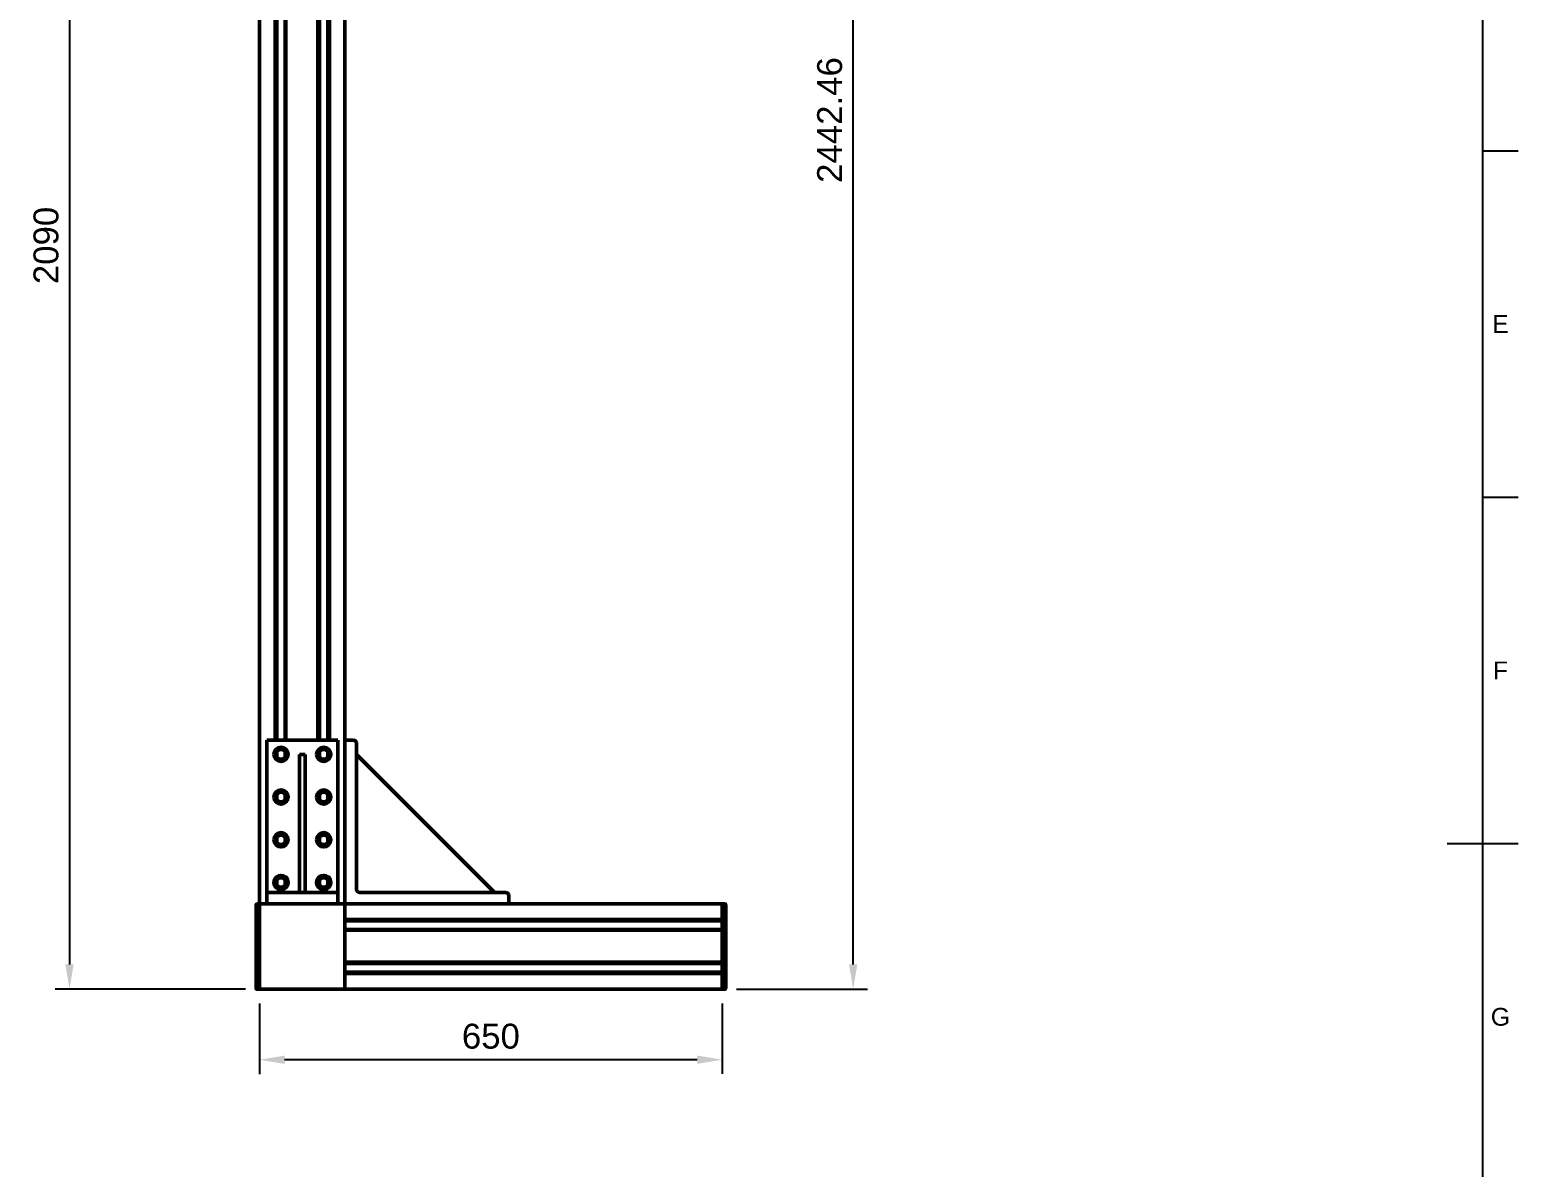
# Model space of a CAD drawing. Header units: millimetres. Extents: x 0 to 841, y 0 to 594.
# Drawn here: x 626.8 to 836, y 251.5 to 411.3 of the extents above; entities that cross this region are included whole.
import ezdxf
from ezdxf.enums import TextEntityAlignment as Align

# ---------------------------------------------------------------- set-up
doc = ezdxf.new("R2010")
doc.units = ezdxf.units.MM
doc.header["$LTSCALE"] = 0.75
for name, color, linetype, lineweight in [('Border', 7, 'Continuous', 25), ('FD_Dimensions', 7, 'Continuous', 25), ('Visible', 7, 'Continuous', 50)]:
    doc.layers.add(name, color=color, linetype=linetype, lineweight=lineweight)
doc.styles.add('FusionTitle', font='')
doc.styles.get("Standard").update_dxf_attribs({"font": 'arial.ttf'})
doc.styles.get('FusionTitle').set_extended_font_data('Arial Unicode MS')
doc.dimstyles.new('Dim-ISO-25', dxfattribs={"dimtxt": 3.5, "dimasz": 3.5, "dimexe": 2, "dimexo": 2, "dimgap": 1.5, "dimtad": 1, "dimzin": 12, "dimdsep": 46, "dimtxsty": 'Standard', "dimcen": 0, "dimazin": 3, "dimtp": 0.1, "dimtm": 0.1, "dimtfac": 0.714, "dimtmove": 0, "dimatfit": 3, "dimfxl": 1, "dimtzin": 12, "dimarcsym": 0})

# ---------------------------------------------------------------- blocks, each defined once
blk = doc.blocks.new('ISO_A1_SHEET')
at = {"layer": 'Border'}
for p, q in [((831, 584), (831, 10)), ((831, 394.333333), (836, 394.333333)), ((831, 345.666667), (836, 345.666667)), ((826, 297), (836, 297))]:
    blk.add_line(p, q, dxfattribs=at)
at = {"layer": 'Border', "style": 'FusionTitle'}
for s, p in [('E', (833.5, 370)), ('F', (833.5, 321.333333)), ('G', (833.5, 272.666667))]:
    blk.add_text(s, height=2.5, dxfattribs=at).set_placement(p, align=Align.MIDDLE)
blk = doc.blocks.new('*D31')
at = {"layer": 'Defpoints', "color": 0, "transparency": 16777216}
for p in [(659.131682, 276.526111), (724.131682, 276.536469), (659.133259, 266.626616)]:
    blk.add_point(p, dxfattribs=at)
at = {"layer": 'FD_Dimensions', "lineweight": -2, "transparency": 16777216}
for p, q in [((659.132, 274.526111), (659.133578, 264.626616)), ((724.132, 274.536469), (724.133578, 264.636974)), ((720.633259, 266.636416), (662.633259, 266.627174))]:
    blk.add_line(p, q, dxfattribs=at)
at = {"layer": 'FD_Dimensions', "transparency": 16777216}
for points in [[(662.633166, 267.210507), (662.633352, 266.043841), (659.133259, 266.626616)], [(720.633166, 267.219749), (720.633352, 266.053083), (724.133259, 266.636974)]]:
    blk.add_solid(points, dxfattribs=at)
at = {"layer": 'FD_Dimensions', "color": 0, "transparency": 16777216, "insert": (691.632735, 269.9188), "char_height": 3.5, "attachment_point": 5, "rotation": 0.00911003}
blk.add_mtext('650', dxfattribs=at)
blk = doc.blocks.new('*D32')
at = {"layer": 'Defpoints', "color": 0, "transparency": 16777216}
for p in [(644.131682, 485.536469), (632.418271, 276.536469), (659.131682, 276.536469)]:
    blk.add_point(p, dxfattribs=at)
at = {"layer": 'FD_Dimensions', "lineweight": -2, "transparency": 16777216}
for p, q in [((642.131682, 485.536469), (630.418271, 485.536469)), ((632.418271, 482.036469), (632.418271, 280.036469)), ((657.131682, 276.536469), (630.418271, 276.536469))]:
    blk.add_line(p, q, dxfattribs=at)
at = {"layer": 'FD_Dimensions', "transparency": 16777216}
for points in [[(631.834938, 482.036469), (633.001605, 482.036469), (632.418271, 485.536469)], [(631.834938, 280.036469), (633.001605, 280.036469), (632.418271, 276.536469)]]:
    blk.add_solid(points, dxfattribs=at)
at = {"layer": 'FD_Dimensions', "color": 0, "transparency": 16777216, "insert": (629.131266, 381.036469), "char_height": 3.5, "attachment_point": 5, "rotation": 90}
blk.add_mtext('2090', dxfattribs=at)
blk = doc.blocks.new('*D33')
at = {"layer": 'Defpoints', "color": 0, "transparency": 16777216}
for p in [(712.843687, 520.782487), (742.542172, 520.782487), (724.131682, 276.536469)]:
    blk.add_point(p, dxfattribs=at)
at = {"layer": 'FD_Dimensions', "lineweight": -2, "transparency": 16777216}
for p, q in [((714.843687, 520.782487), (744.542172, 520.782487)), ((742.542172, 280.036469), (742.542172, 517.282487)), ((726.131682, 276.536469), (744.542172, 276.536469))]:
    blk.add_line(p, q, dxfattribs=at)
at = {"layer": 'FD_Dimensions', "transparency": 16777216}
for points in [[(741.958839, 517.282487), (743.125505, 517.282487), (742.542172, 520.782487)], [(741.958839, 280.036469), (743.125505, 280.036469), (742.542172, 276.536469)]]:
    blk.add_solid(points, dxfattribs=at)
at = {"layer": 'FD_Dimensions', "color": 0, "transparency": 16777216, "insert": (739.255167, 398.659478), "char_height": 3.5, "attachment_point": 5, "rotation": 90}
blk.add_mtext('2442.46', dxfattribs=at)

msp = doc.modelspace()

# ---------------------------------------------------------------- linework, layer by layer
at = {"layer": 'Visible'}
for p, q in [((659.1317, 288.5365), (659.1317, 473.5365)), ((671.1317, 288.5365), (671.1317, 473.5365)), ((661.3267, 311.5365), (661.3267, 462.5365)), ((661.4267, 311.5365), (661.4267, 462.5365)), ((661.5317, 311.5365), (661.5317, 462.5365)), ((662.7317, 311.5365), (662.7317, 462.5365)), ((662.8367, 311.5365), (662.8367, 462.5365)), ((667.3267, 311.5365), (667.3267, 462.5365)), ((667.4267, 311.5365), (667.4267, 462.5365)), ((667.5317, 311.5365), (667.5317, 462.5365)), ((668.7317, 311.5365), (668.7317, 462.5365)), ((668.8367, 311.5365), (668.8367, 462.5365)), ((668.9367, 311.5365), (668.9367, 462.5365)), ((670.142, 311.5365), (660.142, 311.5365)), ((660.142, 311.5365), (660.142, 311.1365)), ((660.142, 290.6365), (660.142, 311.1365)), ((661.5317, 309.2482), (661.5317, 309.8247)), ((662.7317, 309.2079), (662.7317, 309.865)), ((667.5317, 309.2482), (667.5317, 309.8247)), ((668.7317, 309.2079), (668.7317, 309.865)), ((670.142, 311.1365), (670.142, 311.5365)), ((670.142, 311.1365), (670.142, 290.6365)), ((672.3317, 311.5365), (671.1317, 311.5365)), ((672.7317, 290.6365), (672.7317, 311.1365)), ((664.742, 309.5365), (665.542, 309.5365)), ((664.742, 290.1365), (664.742, 309.5365)), ((665.542, 309.5365), (665.542, 290.1365)), ((692.1317, 290.1365), (672.7317, 309.5365)), ((661.5317, 303.2482), (661.5317, 303.8247)), ((662.7317, 303.2079), (662.7317, 303.865)), ((667.5317, 303.2482), (667.5317, 303.8247)), ((668.7317, 303.2079), (668.7317, 303.865)), ((661.5317, 297.2482), (661.5317, 297.8247)), ((662.7317, 297.2079), (662.7317, 297.865)), ((667.5317, 297.2482), (667.5317, 297.8247)), ((668.7317, 297.2079), (668.7317, 297.865)), ((661.5317, 291.2482), (661.5317, 291.8247)), ((662.7317, 291.2079), (662.7317, 291.865)), ((667.5317, 291.2482), (667.5317, 291.8247)), ((668.7317, 291.2079), (668.7317, 291.865)), ((660.142, 290.1365), (660.142, 290.6365)), ((670.142, 290.1365), (660.142, 290.1365)), ((660.142, 290.1365), (660.142, 289.7365)), ((660.142, 288.5365), (660.142, 289.7365)), ((670.142, 290.6365), (670.142, 290.1365)), ((670.142, 289.7365), (670.142, 290.1365)), ((670.142, 289.7365), (670.142, 288.5365)), ((693.7317, 290.1365), (673.2317, 290.1365)), ((694.1317, 288.5365), (694.1317, 289.7365)), ((658.6317, 288.4365), (658.6317, 276.6365)), ((659.1317, 288.5365), (658.7317, 288.5365)), ((659.1317, 288.5261), (659.1317, 288.5365)), ((659.1317, 288.5365), (659.1317, 288.5261)), ((659.1317, 288.5365), (660.142, 288.5365)), ((659.1317, 288.5365), (660.142, 288.5365)), ((659.2317, 288.5261), (659.1317, 288.5261)), ((659.1317, 276.5261), (659.1317, 288.5261)), ((659.2317, 288.5261), (671.0317, 288.5261)), ((670.142, 288.5365), (660.142, 288.5365)), ((670.142, 288.5365), (724.1317, 288.5365)), ((670.142, 288.5365), (671.1317, 288.5365)), ((671.1317, 288.5261), (671.0317, 288.5261)), ((671.1317, 288.5261), (671.1317, 276.5261)), ((724.1317, 288.5365), (724.1317, 276.5365)), ((724.5317, 288.5365), (724.1317, 288.5365)), ((724.1317, 288.5365), (724.1317, 286.3415)), ((724.6317, 276.6365), (724.6317, 288.4365)), ((671.1317, 286.3415), (724.1317, 286.3415)), ((671.1317, 286.2415), (724.1317, 286.2415)), ((671.1317, 286.1365), (724.1317, 286.1365)), ((671.1317, 284.9365), (724.1317, 284.9365)), ((671.1317, 284.8315), (724.1317, 284.8315)), ((724.1317, 284.7108), (724.1317, 280.3415)), ((671.1317, 280.3415), (724.1317, 280.3415)), ((671.1317, 280.2415), (724.1317, 280.2415)), ((671.1317, 280.1365), (724.1317, 280.1365)), ((671.1317, 278.9365), (724.1317, 278.9365)), ((671.1317, 278.8315), (724.1317, 278.8315)), ((671.1317, 278.7315), (724.1317, 278.7315)), ((724.1317, 278.7315), (724.1317, 276.5365)), ((658.7317, 276.5365), (659.1317, 276.5365)), ((659.1317, 276.5261), (659.2317, 276.5261)), ((671.0317, 276.5261), (659.2317, 276.5261)), ((671.0317, 276.5261), (671.1317, 276.5261)), ((671.1317, 276.5365), (724.1317, 276.5365)), ((724.1317, 276.5365), (724.5317, 276.5365))]:
    msp.add_line(p, q, dxfattribs=at)
at = {"layer": 'Visible', "extrusion": (0, 0, -1)}
for centre, radius in [((-662.142, 309.5365), 1), ((-662.142, 309.5365), 0.675), ((-668.142, 309.5365), 1), ((-668.142, 309.5365), 0.675), ((-662.142, 303.5365), 1), ((-662.142, 303.5365), 0.675), ((-668.142, 303.5365), 1), ((-668.142, 303.5365), 0.675), ((-662.142, 297.5365), 1), ((-662.142, 297.5365), 0.675), ((-668.142, 297.5365), 1), ((-668.142, 297.5365), 0.675), ((-662.142, 291.5365), 0.675), ((-668.142, 291.5365), 0.675)]:
    msp.add_circle(centre, radius, dxfattribs=at)
at = {"layer": 'Visible'}
for centre, radius, start, end in [((672.3317, 311.1365), 0.4, 360, 90), ((662.142, 291.5365), 1, 244.158067, 295.841933), ((662.142, 280.6633), 9.4825, 87.365503, 92.634497), ((668.142, 291.5365), 1, 244.158067, 295.841933), ((668.142, 280.6633), 9.4825, 87.365503, 92.634497), ((693.7317, 289.7365), 0.4, 360, 90), ((658.7317, 288.4365), 0.1, 90, 180), ((724.5317, 288.4365), 0.1, 0, 90), ((658.7317, 276.6365), 0.1, 180, 270), ((724.5317, 276.6365), 0.1, 270, 0)]:
    msp.add_arc(centre, radius, start, end, dxfattribs=at)
at = {"layer": 'Visible', "extrusion": (0, 0, -1)}
for centre, radius, start, end in [((-662.142, 291.5365), 1, 295.841933, 244.158067), ((-668.142, 291.5365), 1, 295.841933, 244.158067), ((-673.2317, 290.6365), 0.5, 270, 0)]:
    msp.add_arc(centre, radius, start, end, dxfattribs=at)

# ---------------------------------------------------------------- block references
at = {"layer": 'Border'}
msp.add_blockref('ISO_A1_SHEET', (0, 0), dxfattribs=at)

# ---------------------------------------------------------------- dimensions: what is measured, and where the dimension line sits
at = {"layer": 'FD_Dimensions'}
for base, p1, p2, picture, middle in [((742.5422, 520.7825), (724.1317, 276.5365), (712.8437, 520.7825), '*D33', (739.2552, 398.6595)), ((632.4183, 276.5365), (644.1317, 485.5365), (659.1317, 276.5365), '*D32', (629.1313, 381.0365))]:
    dim = msp.add_linear_dim(base=base, p1=p1, p2=p2, angle=90, dimstyle='Dim-ISO-25', override={"dimlfac": 10, "dimclrd": 256, "dimclre": 256}, dxfattribs=at)
    dim.commit()
    dim.dimension.update_dxf_attribs({"geometry": picture, "text_midpoint": middle})
dim = msp.add_aligned_dim(p1=(724.1317, 276.5365), p2=(659.1317, 276.5261), distance=9.8995, dimstyle='Dim-ISO-25', override={"dimlfac": 10, "dimclrd": 256, "dimclre": 256}, dxfattribs=at)
dim.commit()
dim.dimension.update_dxf_attribs({"geometry": '*D31', "text_midpoint": (691.6327, 269.9188)})

doc.saveas('drawing.dxf')
